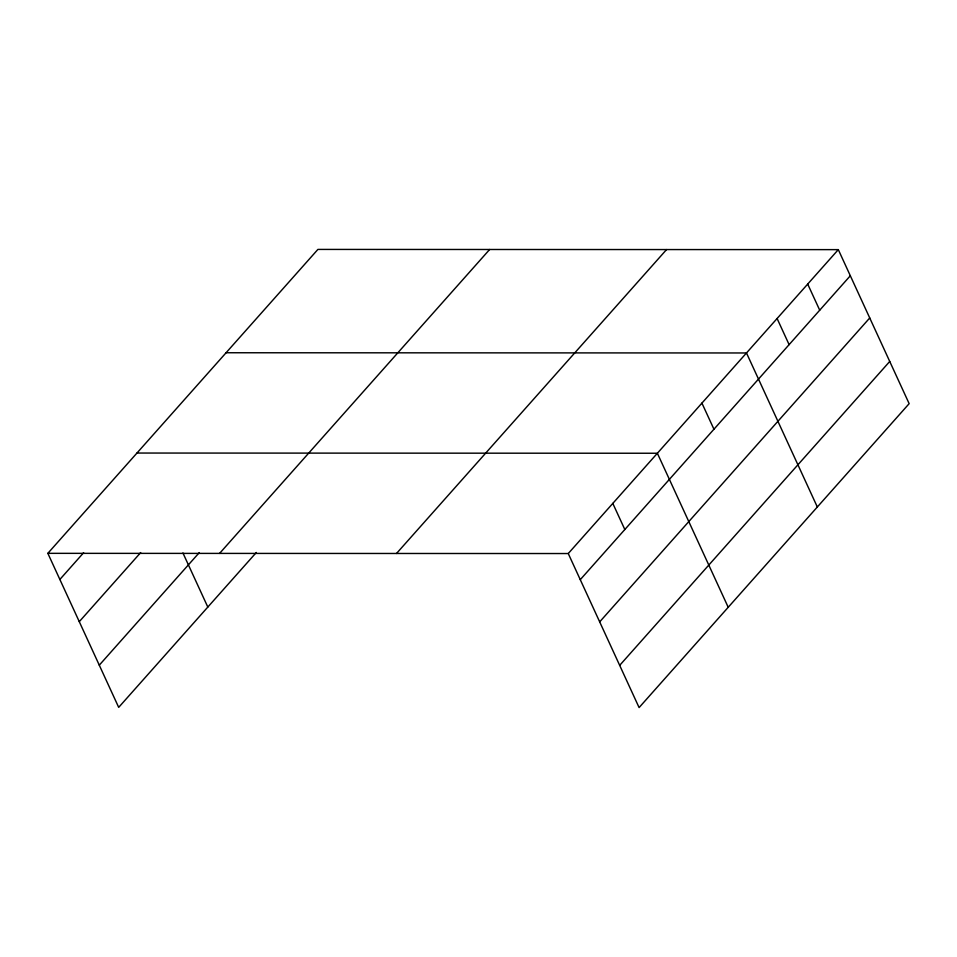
<?xml version="1.0" encoding="UTF-8"?>
<svg xmlns="http://www.w3.org/2000/svg" width="957" height="957" viewBox="0 0 957 957"><rect width="100%" height="100%" fill="white"/><g stroke="black" fill="none" stroke-linecap="round" stroke-linejoin="round"><path stroke-width="1.44" d="M47.85 553.337L317.903 249.418L838.308 249.633L909.15 403.663L639.097 707.582L568.255 553.541L47.85 553.337L118.692 707.367L256.332 552.476M59.872 579.463L83.63 552.715M79.275 621.667L140.679 552.584M99.289 665.163L199.295 552.608M219.584 553.409L489.637 249.49M396.521 553.469L666.574 249.562M568.255 553.541L838.308 249.633M580.265 579.667L850.318 275.76M599.68 621.883L869.734 317.963M619.681 665.366L889.735 361.459M226.091 352.75L746.484 352.966L817.326 506.995M136.971 453.044L657.363 453.247L728.217 607.288M807.696 284.073L819.718 310.2M777.096 318.514L789.106 344.64M701.924 403.112L713.946 429.238M612.803 503.394L624.825 529.52M182.943 553.002L207.813 607.073"/></g></svg>
